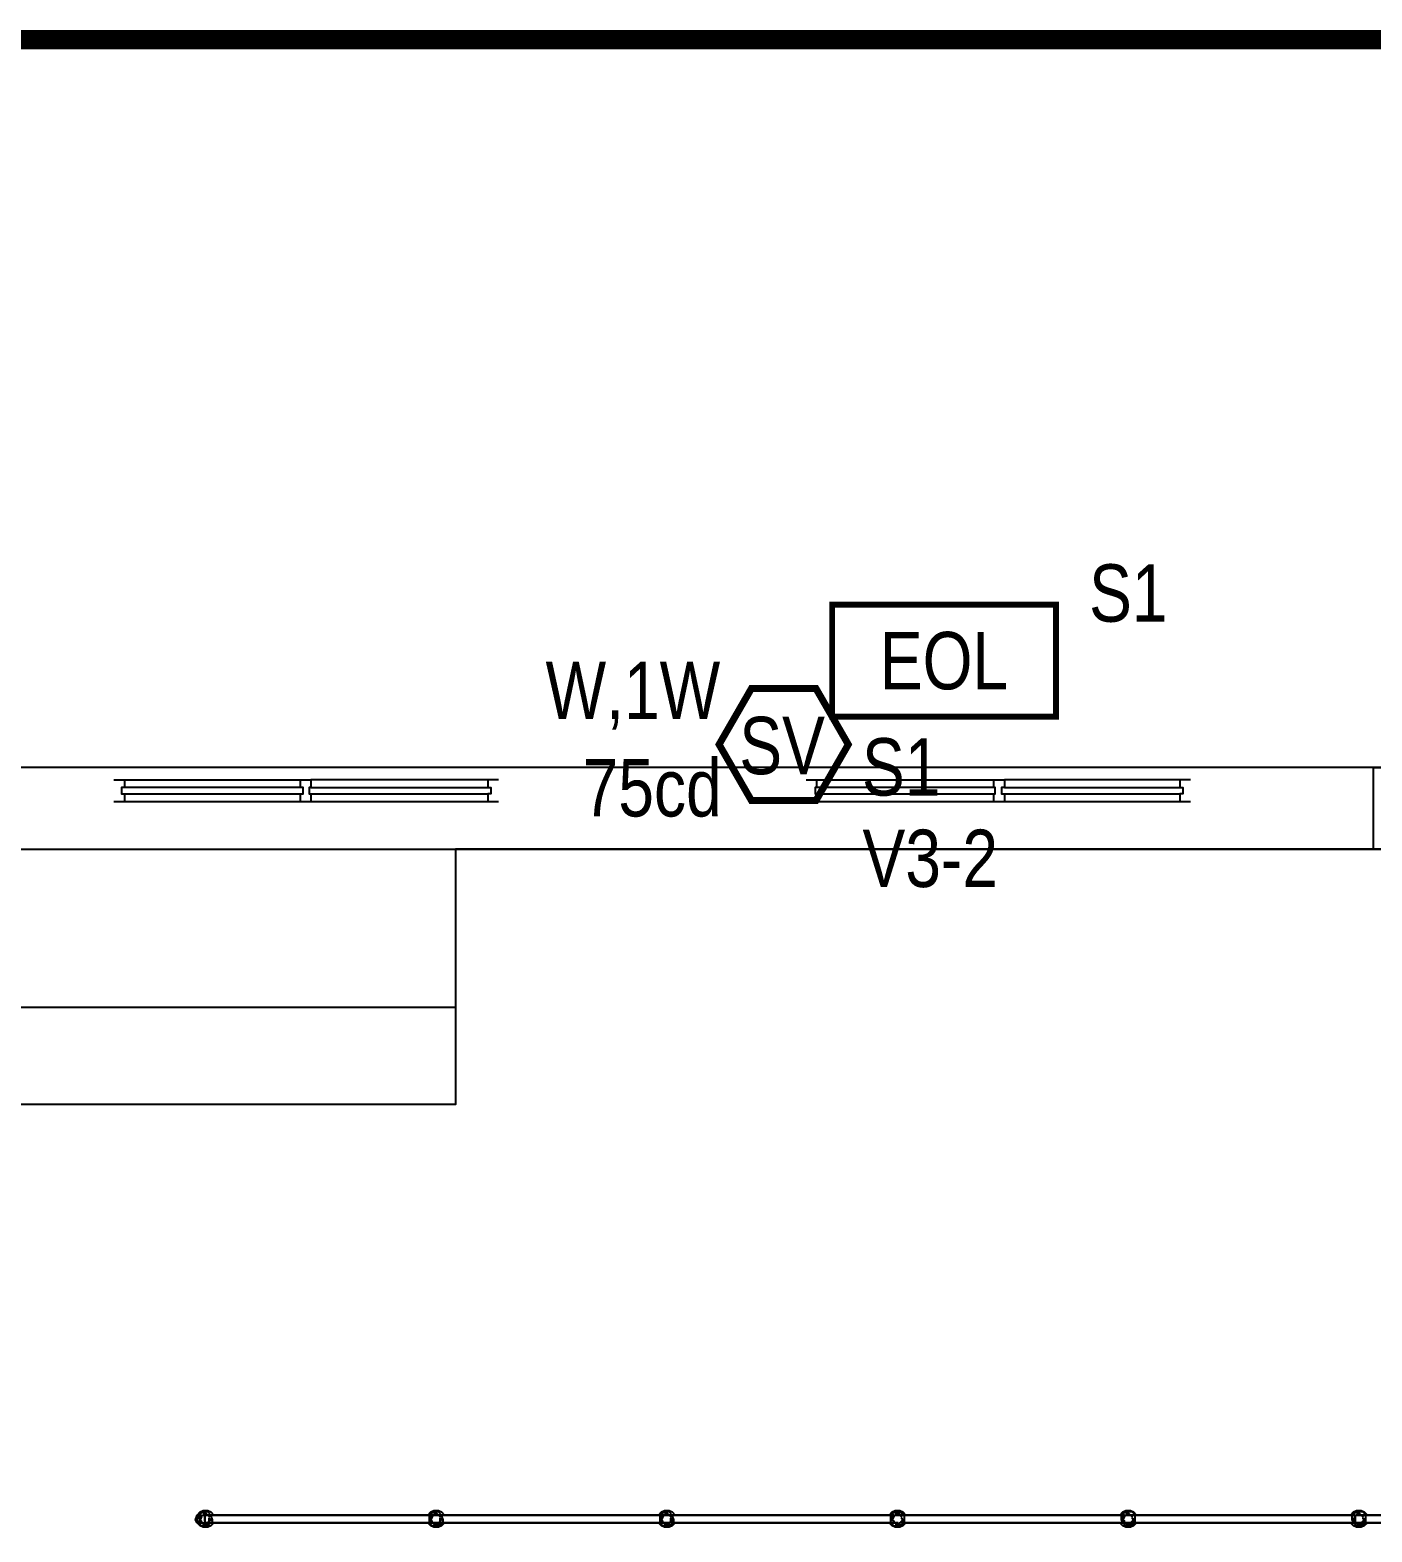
# Model space of a CAD drawing. Header units: inches. Extents: x 9349 to 17082, y 17684 to 25415.
# Drawn here: x 10034 to 10314.5, y 20127 to 20440.9 of the extents above; entities that cross this region are included whole.
import ezdxf
from ezdxf.enums import TextEntityAlignment as Align

# ---------------------------------------------------------------- set-up
doc = ezdxf.new("R2010")
doc.units = ezdxf.units.IN
doc.header["$LTSCALE"] = 0.25
doc.header["$MEASUREMENT"] = 0
for name, color, linetype in [('BACKGROUND', 8, 'Continuous'), ('EOL', 1, 'Continuous'), ('SPEAKER STROBE', 1, 'Continuous')]:
    doc.layers.add(name, color=color, linetype=linetype)
doc.styles.add('Arial', font='arial.ttf', dxfattribs={"width": 0.8})

# ---------------------------------------------------------------- blocks, each defined once
blk = doc.blocks.new('G4-S7VM')
at = {"layer": 'SPEAKER STROBE', "const_width": 1.46}
blk.add_lwpolyline([(13.83, 0.21), (7.08, 11.9), (-6.42, 11.9), (-13.17, 0.21), (-6.42, -11.49), (7.08, -11.49)], close=True, dxfattribs=at)
at = {"layer": 'SPEAKER STROBE', "style": 'Arial', "width": 0.8}
blk.add_text('SV', height=12, dxfattribs=at).set_placement((0, 0), align=Align.MIDDLE)
for tag, p in [('W', (-12.95, 11.52)), ('CANDELA', (-12.62, -8.82)), ('1/2W', (-12.62, -29.16))]:
    blk.add_attdef(tag, text='', height=12, dxfattribs=at).set_placement(p, align=Align.MIDDLE_RIGHT)
for tag, p in [('Speaker_Circuit', (16.8, 11.52)), ('Visual_Circuit', (16.8, -8.82))]:
    blk.add_attdef(tag, text='', height=12, dxfattribs=at).set_placement(p, align=Align.MIDDLE_LEFT)
blk = doc.blocks.new('EOLR')
at = {"layer": 'EOL', "const_width": 1.25}
blk.add_lwpolyline([(-23.38, 11.69), (23.38, 11.69), (23.38, -11.69), (-23.38, -11.69)], close=True, dxfattribs=at)
at = {"layer": 'EOL', "style": 'Arial', "width": 0.8}
blk.add_text('EOL', height=12, dxfattribs=at).set_placement((0, 0), align=Align.MIDDLE)
for tag, p in [('CIRCUIT#', (28.56, 10.91)), ('EOL_VALUE', (28.88, -9.43))]:
    blk.add_attdef(tag, text='', height=12, dxfattribs=at).set_placement(p, align=Align.MIDDLE_LEFT)

msp = doc.modelspace()

# ---------------------------------------------------------------- linework, layer by layer
at = {"lineweight": 0, "const_width": 4}
msp.add_lwpolyline([(11049.85, 20322.63), (11049.85, 20438.91), (9350.89, 20438.91)], dxfattribs=at)
at = {"layer": 'BACKGROUND'}
for points in [[(9868.04, 19288.1), (9868.04, 20268.78), (9876.07, 20276.82), (9873.18, 20279.71), (9868.04, 20274.25), (9868.04, 20269.75), (10314.82, 20269.75), (10324.79, 20269.75), (10324.79, 20286.78), (10314.82, 20286.78), (10324.79, 20286.78), (10584.5, 20286.78), (10584.5, 20269.75), (10324.79, 20269.75), (10314.82, 20269.75), (10314.82, 20286.78), (9868.04, 20286.78), (9850.68, 20286.78), (9850.68, 20103.25)], [(10051.57, 20284.21), (10053.82, 20284.21)], [(10053.82, 20282.6), (10053.82, 20284.21), (10090.47, 20284.21), (10092.72, 20284.21)], [(10090.47, 20284.21), (10090.47, 20282.6)], [(10131.93, 20284.21), (10129.68, 20284.21), (10092.72, 20284.21), (10092.72, 20282.6), (10092.39, 20282.6), (10092.39, 20281.32), (10092.72, 20281.32), (10092.72, 20279.71), (10129.68, 20279.71), (10131.93, 20279.71)], [(10129.68, 20284.21), (10129.68, 20282.6)], [(10196.22, 20284.21), (10198.47, 20284.21)], [(10198.47, 20282.6), (10198.47, 20284.21), (10235.43, 20284.21), (10237.68, 20284.21)], [(10235.43, 20284.21), (10235.43, 20282.6)], [(10276.57, 20284.21), (10274.32, 20284.21), (10237.68, 20284.21), (10237.68, 20282.6), (10237.04, 20282.6), (10237.04, 20281.32), (10237.68, 20281.32), (10237.68, 20279.71), (10274.32, 20279.71), (10276.57, 20279.71)], [(10274.32, 20284.21), (10274.32, 20282.6)], [(10090.47, 20281.32), (10091.11, 20281.32), (10091.11, 20282.6), (10090.47, 20282.6), (10053.82, 20282.6), (10053.18, 20282.6), (10053.18, 20281.32), (10053.82, 20281.32)], [(10053.82, 20279.71), (10053.82, 20281.32), (10090.47, 20281.32), (10090.47, 20279.71)], [(10092.72, 20282.6), (10129.68, 20282.6), (10130.32, 20282.6), (10130.32, 20281.32), (10129.68, 20281.32)], [(10092.72, 20281.32), (10129.68, 20281.32), (10129.68, 20279.71)], [(10235.43, 20281.32), (10235.75, 20281.32), (10235.75, 20282.6), (10235.43, 20282.6), (10198.47, 20282.6), (10198.14, 20282.6), (10198.14, 20281.32), (10198.47, 20281.32)], [(10198.47, 20279.71), (10198.47, 20281.32), (10235.43, 20281.32), (10235.43, 20279.71)], [(10237.68, 20282.6), (10274.32, 20282.6), (10274.97, 20282.6), (10274.97, 20281.32), (10274.32, 20281.32)], [(10237.68, 20281.32), (10274.32, 20281.32), (10274.32, 20279.71)], [(10051.57, 20279.71), (10053.82, 20279.71), (10090.47, 20279.71), (10092.72, 20279.71)], [(10196.22, 20279.71), (10198.47, 20279.71), (10235.43, 20279.71), (10237.68, 20279.71)], [(10122.93, 20269.75), (10122.93, 20236.64), (9923.32, 20236.64), (9923.32, 20269.75), (10122.93, 20269.75), (10122.93, 20216.39), (9923.32, 20216.39), (9923.32, 20269.75), (9869, 20269.75)], [(10072.47, 20128.96), (10071.82, 20128.32), (10071.18, 20128), (10070.22, 20128), (10069.57, 20128.32), (10068.93, 20128.96), (10068.61, 20129.6), (10068.93, 20130.57), (10069.57, 20131.21), (10070.22, 20131.53), (10071.18, 20131.53), (10071.82, 20131.21), (10072.47, 20130.57)], [(10071.82, 20130.57), (10071.18, 20131.21), (10070.54, 20131.21), (10069.57, 20130.89), (10069.25, 20130.25), (10068.93, 20129.6), (10069.25, 20128.96), (10069.89, 20128.32), (10070.86, 20128.32), (10071.5, 20128.64), (10071.82, 20128.96)], [(10069.57, 20129.92), (10069.57, 20130.25), (10069.89, 20130.57), (10069.89, 20130.25), (10069.89, 20130.57), (10069.89, 20130.25), (10069.57, 20129.6), (10069.89, 20129.28), (10069.57, 20129.6), (10069.89, 20130.25), (10069.89, 20130.57), (10069.89, 20130.25), (10069.57, 20129.6), (10069.89, 20129.28), (10069.57, 20129.6), (10069.89, 20130.25), (10069.89, 20130.57), (10069.89, 20130.25), (10069.57, 20129.6), (10069.89, 20129.28), (10069.57, 20129.6), (10069.57, 20130.25), (10069.89, 20130.57), (10069.57, 20130.25), (10069.57, 20129.6), (10069.57, 20129.28), (10069.57, 20128.96), (10069.89, 20128.96), (10069.57, 20129.28)], [(10069.57, 20130.25), (10069.57, 20129.6), (10069.57, 20129.28), (10069.57, 20129.6), (10069.89, 20130.25), (10069.57, 20129.6), (10069.89, 20129.28)], [(10069.57, 20129.6), (10069.57, 20129.6)], [(10070.54, 20128.64), (10070.22, 20128.96), (10070.54, 20128.64), (10071.18, 20128.64), (10070.54, 20128.64), (10070.22, 20128.64), (10070.22, 20128.96), (10069.89, 20128.96), (10070.22, 20128.96), (10070.22, 20128.64), (10070.22, 20128.96), (10069.89, 20128.96), (10070.22, 20128.96), (10070.22, 20128.64), (10070.86, 20128.64), (10071.18, 20128.96), (10070.86, 20128.64), (10070.22, 20128.64), (10070.86, 20128.64), (10070.54, 20128.64), (10071.18, 20128.64), (10070.22, 20128.64), (10070.86, 20128.64), (10071.18, 20128.96), (10071.5, 20129.28), (10071.18, 20128.96), (10071.5, 20129.28), (10071.5, 20129.6), (10071.5, 20129.92), (10071.5, 20129.6), (10071.5, 20129.28), (10071.5, 20129.6), (10071.5, 20129.92)], [(10070.22, 20130.57), (10070.86, 20130.57), (10070.22, 20130.57), (10070.86, 20130.57), (10071.18, 20130.57), (10070.86, 20130.57), (10070.22, 20130.57), (10070.86, 20130.57), (10070.22, 20130.57), (10070.86, 20130.57), (10071.18, 20130.57), (10070.86, 20130.57), (10071.18, 20130.57), (10070.86, 20130.89), (10070.22, 20130.57), (10070.86, 20130.89), (10070.22, 20130.57), (10070.86, 20130.57), (10071.18, 20130.57), (10071.5, 20130.25), (10071.18, 20130.57), (10071.5, 20130.25), (10071.18, 20130.57), (10070.86, 20130.89), (10070.22, 20130.89)], [(10070.22, 20130.57), (10070.22, 20130.57)], [(10070.22, 20130.57), (10070.22, 20130.57)], [(10070.22, 20130.57), (10070.22, 20130.57)], [(10070.22, 20130.57), (10070.22, 20130.57)], [(10070.22, 20130.57), (10070.22, 20130.57)], [(10070.22, 20130.57), (10070.22, 20130.57)], [(10070.22, 20130.57), (10070.22, 20130.57)], [(10070.22, 20130.57), (10070.22, 20130.57)], [(10070.54, 20129.28), (10070.54, 20129.6), (10070.54, 20129.92), (10070.54, 20130.25), (10070.54, 20130.57)], [(10070.54, 20130.57), (10070.54, 20130.57)], [(10070.54, 20130.25), (10070.54, 20130.25)], [(10070.54, 20130.25), (10070.54, 20129.92), (10070.54, 20129.6), (10070.54, 20129.28), (10070.54, 20129.6), (10070.54, 20129.92), (10070.54, 20130.25), (10070.54, 20129.92), (10070.54, 20129.6), (10070.54, 20129.28), (10070.54, 20128.96)], [(10070.54, 20130.25), (10070.54, 20130.25)], [(10070.54, 20130.25), (10070.54, 20130.25)], [(10070.54, 20130.25), (10070.54, 20130.25)], [(10070.54, 20130.25), (10070.54, 20130.25)], [(10070.54, 20129.6), (10070.54, 20129.6)], [(10070.54, 20129.6), (10070.54, 20129.6)], [(10070.54, 20129.6), (10070.54, 20129.6)], [(10070.54, 20129.6), (10070.54, 20129.6)], [(10070.54, 20129.28), (10070.54, 20129.28)], [(10070.54, 20129.28), (10070.54, 20129.28)], [(10070.54, 20129.28), (10070.54, 20129.28)], [(10070.54, 20129.28), (10070.54, 20129.28)], [(10070.86, 20130.57), (10071.18, 20130.57), (10071.5, 20130.25)], [(10071.5, 20130.25), (10071.5, 20130.25)], [(10117.14, 20130.57), (10117.79, 20131.21), (10118.43, 20131.53), (10119.39, 20131.53), (10120.04, 20131.21), (10120.68, 20130.57)], [(10120.04, 20130.57), (10119.39, 20131.21), (10118.75, 20131.21), (10117.79, 20130.89), (10117.47, 20130.25), (10117.47, 20129.6), (10117.47, 20128.96), (10118.11, 20128.32), (10119.07, 20128.32), (10120.04, 20128.64), (10120.04, 20128.96)], [(10117.47, 20128.96), (10118.11, 20128.32), (10119.07, 20128.32), (10120.04, 20128.64), (10120.36, 20129.28), (10120.36, 20129.6), (10120.04, 20130.57), (10119.39, 20131.21), (10118.75, 20131.21), (10117.79, 20130.89), (10117.47, 20130.57)], [(10119.72, 20129.92), (10119.72, 20129.6), (10119.72, 20129.92), (10120.04, 20129.6), (10119.72, 20129.28), (10119.72, 20129.6), (10119.72, 20129.92), (10120.04, 20129.6), (10119.72, 20129.28), (10119.39, 20128.96), (10119.72, 20129.28), (10119.39, 20128.96), (10119.07, 20128.64), (10119.39, 20128.96), (10119.07, 20128.64), (10118.43, 20128.64), (10119.07, 20128.64), (10118.43, 20128.64), (10119.07, 20128.64), (10118.75, 20128.64), (10119.39, 20128.64), (10118.75, 20128.64), (10118.43, 20128.64), (10118.43, 20128.96), (10118.43, 20128.64), (10119.07, 20128.64), (10119.39, 20128.96), (10119.07, 20128.64), (10118.43, 20128.64), (10118.43, 20128.96), (10118.11, 20128.96), (10118.11, 20129.28), (10117.79, 20129.6), (10118.11, 20130.25), (10118.43, 20130.57), (10119.07, 20130.89), (10118.43, 20130.57), (10119.07, 20130.89), (10119.39, 20130.57), (10119.07, 20130.57), (10119.39, 20130.57), (10119.07, 20130.89), (10118.43, 20130.89)], [(10118.43, 20130.57), (10119.07, 20130.57)], [(10118.43, 20130.57), (10118.43, 20130.57)], [(10118.43, 20130.57), (10119.07, 20130.57)], [(10118.43, 20130.57), (10118.43, 20130.57)], [(10118.43, 20130.57), (10119.07, 20130.57)], [(10118.43, 20130.57), (10118.43, 20130.57)], [(10118.43, 20130.57), (10118.43, 20130.57)], [(10118.43, 20130.57), (10119.07, 20130.57)], [(10118.43, 20130.57), (10118.43, 20130.57)], [(10118.43, 20130.57), (10119.07, 20130.57)], [(10118.43, 20130.57), (10118.43, 20130.57)], [(10118.43, 20130.57), (10119.07, 20130.57)], [(10118.43, 20130.57), (10118.43, 20130.57)], [(10118.43, 20130.57), (10118.43, 20130.57)], [(10119.07, 20130.57), (10119.39, 20130.57)], [(10119.07, 20130.57), (10119.39, 20130.57)], [(10119.07, 20130.57), (10119.39, 20130.57), (10119.72, 20130.25)], [(10119.72, 20130.25), (10119.39, 20130.57)], [(10119.72, 20130.25), (10119.39, 20130.57)], [(10119.72, 20130.25), (10119.72, 20130.25)], [(10165.36, 20130.57), (10166, 20131.21), (10166.64, 20131.53), (10167.61, 20131.53), (10168.25, 20131.21), (10168.89, 20130.57)], [(10168.25, 20130.57), (10167.61, 20131.21), (10166.97, 20131.21), (10166, 20130.89), (10165.68, 20130.25), (10165.68, 20129.6), (10165.68, 20128.96), (10166.32, 20128.32), (10167.29, 20128.32), (10168.25, 20128.64), (10168.25, 20128.96)], [(10165.68, 20128.96), (10166.32, 20128.32), (10167.29, 20128.32), (10168.25, 20128.64), (10168.57, 20129.28), (10168.57, 20129.6), (10168.25, 20130.57), (10167.61, 20131.21), (10166.97, 20131.21), (10166, 20130.89), (10165.68, 20130.57)], [(10167.93, 20130.25), (10167.61, 20130.57), (10167.93, 20130.25), (10167.61, 20130.57), (10167.29, 20130.57), (10166.64, 20130.57), (10167.29, 20130.57), (10167.61, 20130.57), (10167.29, 20130.89), (10166.64, 20130.57), (10167.29, 20130.89), (10167.61, 20130.57), (10167.29, 20130.57), (10166.64, 20130.57), (10166.32, 20130.25), (10166, 20129.6), (10166.32, 20129.28), (10166, 20129.6), (10166.32, 20130.25), (10166.64, 20130.57), (10167.29, 20130.57), (10167.61, 20130.57), (10167.29, 20130.57), (10166.64, 20130.57), (10167.29, 20130.57), (10166.64, 20130.57), (10167.29, 20130.89), (10166.64, 20130.89)], [(10167.29, 20128.64), (10166.64, 20128.64), (10166.64, 20128.96), (10166.64, 20128.64), (10167.29, 20128.64), (10166.64, 20128.64), (10166.64, 20128.96), (10166.64, 20128.64), (10167.29, 20128.64), (10167.61, 20128.96), (10167.29, 20128.64), (10167.61, 20128.96), (10167.93, 20129.28), (10167.93, 20129.6), (10167.93, 20129.92), (10167.93, 20129.6), (10167.93, 20129.28), (10167.61, 20128.96), (10167.29, 20128.64), (10166.97, 20128.64), (10166.64, 20128.96), (10166.32, 20128.96), (10166.32, 20129.28), (10166, 20129.6), (10166.32, 20130.25), (10166.64, 20130.57), (10167.29, 20130.57), (10167.61, 20130.57), (10167.93, 20130.25), (10167.61, 20130.57)], [(10166.64, 20130.57), (10166.64, 20130.57)], [(10166.64, 20130.57), (10166.64, 20130.57)], [(10166.64, 20130.57), (10166.64, 20130.57)], [(10166.64, 20130.57), (10166.64, 20130.57)], [(10166.64, 20130.57), (10166.64, 20130.57)], [(10166.64, 20130.57), (10166.64, 20130.57)], [(10166.64, 20130.57), (10166.64, 20130.57)], [(10166.64, 20130.57), (10166.64, 20130.57)], [(10167.29, 20130.57), (10167.61, 20130.57)], [(10167.93, 20129.92), (10167.93, 20129.6), (10167.93, 20129.28), (10167.61, 20128.96)], [(10167.93, 20130.25), (10167.93, 20130.25)], [(10213.57, 20130.57), (10214.22, 20131.21), (10214.86, 20131.53), (10215.82, 20131.53), (10216.47, 20131.21), (10217.11, 20130.57)], [(10216.79, 20130.57), (10215.82, 20131.21), (10215.18, 20131.21), (10214.22, 20130.89), (10213.89, 20130.25), (10213.89, 20129.6), (10213.89, 20128.96), (10214.54, 20128.32), (10215.5, 20128.32), (10216.47, 20128.64), (10216.47, 20128.96)], [(10213.89, 20128.96), (10214.54, 20128.32), (10215.5, 20128.32), (10216.47, 20128.64), (10216.79, 20129.28), (10216.79, 20129.6), (10216.79, 20130.57), (10215.82, 20131.21), (10215.18, 20131.21), (10214.22, 20130.89), (10213.89, 20130.57)], [(10216.14, 20130.25), (10215.82, 20130.57), (10215.5, 20130.57), (10215.18, 20130.57), (10214.86, 20130.57), (10215.18, 20130.57), (10214.86, 20130.57), (10215.18, 20130.57), (10215.82, 20130.57), (10262.75, 20130.57), (10215.82, 20130.57), (10215.18, 20130.57), (10215.5, 20130.57), (10215.82, 20130.57), (10216.14, 20130.25), (10215.82, 20130.57), (10215.5, 20130.89), (10214.86, 20130.57), (10215.5, 20130.89), (10215.82, 20130.57), (10216.14, 20130.25), (10215.82, 20130.57), (10215.5, 20130.57), (10215.18, 20130.57), (10214.86, 20130.57), (10214.54, 20130.25), (10214.22, 20129.6), (10214.54, 20129.28), (10214.22, 20129.6), (10214.22, 20130.25), (10214.22, 20129.6), (10214.22, 20129.28)], [(10214.54, 20129.28), (10214.22, 20129.6), (10214.54, 20130.25), (10214.86, 20130.57), (10215.5, 20130.89), (10215.82, 20130.57), (10215.5, 20130.57), (10215.18, 20130.57), (10214.86, 20130.57), (10215.18, 20130.57), (10215.5, 20130.57), (10215.18, 20130.57), (10214.86, 20130.57), (10215.18, 20130.57), (10215.5, 20130.57), (10215.18, 20130.57), (10214.86, 20130.57), (10215.5, 20130.89)], [(10214.86, 20130.57), (10214.54, 20130.25), (10214.22, 20129.6), (10214.54, 20129.28), (10214.54, 20128.96), (10214.86, 20128.96), (10215.18, 20128.64), (10215.5, 20128.64), (10215.18, 20128.64), (10214.86, 20128.96), (10215.18, 20128.64)], [(10214.86, 20128.96), (10214.54, 20128.96), (10214.86, 20128.96), (10215.18, 20128.64), (10215.5, 20128.64), (10215.82, 20128.96), (10216.14, 20129.28), (10216.47, 20129.6), (10216.14, 20129.92)], [(10215.82, 20130.89), (10215.5, 20130.89), (10214.86, 20130.89)], [(10215.18, 20130.57), (10215.5, 20130.57), (10215.82, 20130.57)], [(10216.14, 20130.25), (10216.14, 20130.25)], [(10261.79, 20130.57), (10262.43, 20131.21), (10263.07, 20131.53), (10264.04, 20131.53), (10264.68, 20131.21), (10265.32, 20130.57)], [(10265, 20130.57), (10264.36, 20131.21), (10263.39, 20131.21), (10262.43, 20130.89), (10262.11, 20130.25), (10262.11, 20129.6), (10262.43, 20128.96), (10263.07, 20128.32), (10263.72, 20128.32), (10264.68, 20128.64), (10265, 20128.96)], [(10262.43, 20128.96), (10263.07, 20128.32), (10263.72, 20128.32), (10264.68, 20128.64), (10265, 20129.28), (10265, 20129.6), (10265, 20130.57), (10264.36, 20131.21), (10263.39, 20131.21), (10262.43, 20130.89), (10262.43, 20130.57)], [(10262.75, 20130.57), (10262.43, 20130.25), (10263.07, 20130.57), (10262.75, 20130.25), (10262.43, 20129.6), (10262.75, 20129.28), (10262.43, 20129.6), (10262.43, 20130.25), (10262.43, 20129.6), (10262.75, 20129.28), (10262.43, 20129.6), (10262.75, 20130.25), (10263.07, 20130.57), (10263.39, 20130.57), (10264.04, 20130.57), (10263.39, 20130.57), (10263.07, 20130.57), (10263.39, 20130.57), (10264.04, 20130.57), (10263.39, 20130.57), (10263.72, 20130.89), (10263.07, 20130.89)], [(10264.04, 20128.96), (10264.36, 20129.28), (10264.68, 20129.6), (10264.36, 20129.92), (10264.68, 20129.6), (10264.36, 20129.28), (10264.04, 20128.96), (10264.04, 20128.64), (10264.04, 20128.96), (10264.04, 20128.64), (10263.39, 20128.64), (10264.04, 20128.64), (10263.39, 20128.64), (10264.04, 20128.64), (10263.39, 20128.64), (10263.07, 20128.96), (10262.75, 20128.96), (10262.75, 20129.28), (10262.43, 20129.6), (10262.75, 20130.25), (10263.07, 20130.57), (10263.39, 20130.57), (10264.04, 20130.57), (10264.36, 20130.25), (10264.04, 20130.57), (10263.39, 20130.57), (10263.07, 20130.57), (10263.39, 20130.57), (10264.04, 20130.57), (10263.72, 20130.89), (10263.07, 20130.57)], [(10264.68, 20129.92), (10264.68, 20129.6), (10264.68, 20129.28), (10264.36, 20128.96), (10264.68, 20129.28), (10264.68, 20129.6), (10264.36, 20129.92), (10264.68, 20129.6), (10264.36, 20129.28), (10264.04, 20128.96), (10264.04, 20128.64), (10263.39, 20128.64), (10264.04, 20128.64), (10263.39, 20128.64), (10264.04, 20128.64), (10264.04, 20128.96), (10264.04, 20128.64), (10264.04, 20128.96), (10264.04, 20128.64), (10263.39, 20128.64), (10263.07, 20128.96), (10262.75, 20128.96), (10263.07, 20128.96), (10263.39, 20128.64), (10264.04, 20128.64), (10263.39, 20128.64), (10263.07, 20128.96), (10263.39, 20128.64), (10263.07, 20128.96), (10262.75, 20128.96), (10263.07, 20128.96)], [(10263.07, 20130.57), (10263.39, 20130.57)], [(10263.07, 20130.57), (10263.39, 20130.57)], [(10263.39, 20130.57), (10264.04, 20130.57)], [(10263.39, 20130.57), (10264.04, 20130.57)], [(10264.04, 20130.57), (10264.04, 20130.57)], [(10264.04, 20130.57), (10264.04, 20130.57)], [(10264.04, 20130.57), (10264.04, 20130.57)], [(10264.04, 20130.57), (10264.04, 20130.57)], [(10264.04, 20130.57), (10264.04, 20130.57)], [(10264.04, 20130.57), (10264.04, 20130.57)], [(10264.04, 20130.57), (10264.04, 20130.57)], [(10264.04, 20130.57), (10264.04, 20130.57)], [(10264.04, 20130.57), (10264.36, 20130.25)], [(10264.36, 20130.25), (10264.36, 20130.25)], [(10310, 20130.57), (10310.64, 20131.21), (10311.29, 20131.53), (10312.25, 20131.53), (10312.89, 20131.21), (10313.54, 20130.57)], [(10313.22, 20130.57), (10312.57, 20131.21), (10311.61, 20131.21), (10310.64, 20130.89), (10310.32, 20130.25), (10310.32, 20129.6), (10310.64, 20128.96), (10311.29, 20128.32), (10311.93, 20128.32), (10312.89, 20128.64), (10313.22, 20128.96)], [(10310.64, 20128.96), (10311.29, 20128.32), (10311.93, 20128.32), (10312.89, 20128.64), (10313.22, 20129.28), (10313.22, 20129.6), (10313.22, 20130.57), (10312.57, 20131.21), (10311.61, 20131.21), (10310.64, 20130.89), (10310.64, 20130.57)], [(10312.57, 20130.25), (10312.25, 20130.57), (10311.61, 20130.57), (10311.29, 20130.57), (10310.97, 20130.25), (10311.29, 20130.57), (10311.61, 20130.57), (10312.25, 20130.57), (10311.61, 20130.57), (10311.93, 20130.89), (10311.29, 20130.89)], [(10359.5, 20130.57), (10312.25, 20130.57), (10311.61, 20130.57), (10311.29, 20130.57), (10310.97, 20130.25), (10311.29, 20130.57), (10311.61, 20130.57), (10312.25, 20130.57), (10311.61, 20130.57), (10311.29, 20130.57), (10311.61, 20130.57), (10312.25, 20130.57), (10311.61, 20130.57), (10311.29, 20130.57), (10310.97, 20130.25), (10310.97, 20129.6), (10310.97, 20130.25), (10310.97, 20129.6), (10310.97, 20129.28), (10310.97, 20129.6), (10310.97, 20129.28), (10310.97, 20128.96), (10311.29, 20128.96), (10311.61, 20128.64), (10312.25, 20128.64), (10312.25, 20128.96), (10312.57, 20129.28), (10312.89, 20129.6), (10312.57, 20129.92), (10312.89, 20129.6), (10312.57, 20129.28), (10312.25, 20128.96)], [(10312.57, 20129.92), (10312.89, 20129.6), (10312.57, 20129.28), (10312.25, 20128.96), (10312.25, 20128.64), (10311.61, 20128.64), (10312.25, 20128.64), (10312.25, 20128.96), (10312.25, 20128.64), (10312.25, 20128.96), (10312.25, 20128.64), (10311.61, 20128.64), (10311.29, 20128.96), (10310.97, 20128.96), (10311.29, 20128.96), (10311.61, 20128.64), (10312.25, 20128.64), (10311.61, 20128.64), (10312.25, 20128.64), (10312.25, 20128.96), (10312.25, 20128.64), (10311.61, 20128.64), (10311.29, 20128.96), (10311.61, 20128.64), (10311.29, 20128.96), (10311.61, 20128.64), (10312.25, 20128.64), (10311.61, 20128.64), (10312.25, 20128.64), (10311.61, 20128.64)], [(10312.57, 20130.57), (10312.57, 20130.25), (10312.25, 20130.57), (10311.93, 20130.89), (10311.29, 20130.57), (10311.61, 20130.57), (10312.25, 20130.57), (10312.57, 20130.25), (10312.25, 20130.57), (10359.5, 20130.57)], [(10311.93, 20130.89), (10311.29, 20130.57)], [(10311.29, 20130.57), (10311.61, 20130.57)], [(10311.61, 20130.57), (10312.25, 20130.57)], [(10312.25, 20130.57), (10311.93, 20130.89)], [(10312.25, 20130.57), (10312.25, 20130.57)], [(10312.25, 20130.57), (10312.25, 20130.57)], [(10312.25, 20130.57), (10312.25, 20130.57)], [(10312.25, 20130.57), (10312.25, 20130.57)], [(10312.25, 20130.57), (10312.25, 20130.57)], [(10312.25, 20130.57), (10312.25, 20130.57)], [(10312.25, 20130.57), (10312.25, 20130.57)], [(10312.25, 20130.57), (10312.25, 20130.57)], [(10312.57, 20130.25), (10312.57, 20130.25)], [(10069.89, 20128.96), (10069.89, 20128.96)], [(10069.89, 20128.96), (10069.89, 20128.96)], [(10069.89, 20128.96), (10069.89, 20128.96)], [(10069.89, 20128.96), (10069.89, 20128.96)], [(10070.22, 20128.96), (10069.89, 20128.96)], [(10071.18, 20128.96), (10070.86, 20128.64), (10070.22, 20128.64)], [(10070.54, 20128.96), (10070.54, 20128.96)], [(10070.54, 20128.96), (10070.54, 20128.96)], [(10120.68, 20128.96), (10120.04, 20128.32), (10119.39, 20128), (10118.43, 20128), (10117.79, 20128.32), (10117.14, 20128.96)], [(10118.11, 20128.96), (10118.11, 20128.96)], [(10118.11, 20128.96), (10118.11, 20128.96)], [(10119.39, 20128.96), (10119.07, 20128.64), (10118.43, 20128.64), (10118.43, 20128.96), (10118.11, 20128.96), (10118.43, 20128.96)], [(10168.89, 20128.96), (10168.25, 20128.32), (10167.61, 20128), (10166.64, 20128), (10166, 20128.32), (10165.36, 20128.96)], [(10166.32, 20128.96), (10166.64, 20128.96)], [(10166.64, 20128.96), (10166.32, 20128.96)], [(10166.64, 20128.64), (10166.64, 20128.96)], [(10167.29, 20128.64), (10166.64, 20128.64)], [(10167.29, 20128.64), (10166.64, 20128.64)], [(10167.29, 20128.64), (10166.64, 20128.64)], [(10167.61, 20128.96), (10167.29, 20128.64)], [(10167.61, 20128.96), (10167.29, 20128.64)], [(10217.11, 20128.96), (10216.47, 20128.32), (10215.82, 20128), (10214.86, 20128), (10214.22, 20128.32), (10213.57, 20128.96)], [(10214.86, 20128.64), (10215.18, 20128.64), (10215.82, 20128.64)], [(10215.82, 20128.96), (10215.82, 20128.96)], [(10215.82, 20128.96), (10215.82, 20128.96)], [(10215.82, 20128.96), (10215.82, 20128.96)], [(10265.32, 20128.96), (10264.68, 20128.32), (10264.04, 20128), (10263.07, 20128), (10262.43, 20128.32), (10261.79, 20128.96)], [(10263.07, 20128.64), (10263.39, 20128.64), (10264.04, 20128.64), (10263.39, 20128.64), (10263.07, 20128.96), (10263.39, 20128.64), (10263.07, 20128.96)], [(10263.39, 20128.64), (10263.07, 20128.96)], [(10313.54, 20128.96), (10312.89, 20128.32), (10312.25, 20128), (10311.29, 20128), (10310.64, 20128.32), (10310, 20128.96)], [(10311.29, 20128.64), (10311.61, 20128.64), (10311.29, 20128.96), (10310.97, 20128.96), (10311.29, 20128.96), (10311.61, 20128.64), (10312.25, 20128.64), (10311.61, 20128.64), (10311.29, 20128.96)]]:
    msp.add_lwpolyline(points, dxfattribs=at)
at = {"layer": 'BACKGROUND', "ltscale": 3.353333}
msp.add_lwpolyline([(10774.79, 20269.75), (10122.93, 20269.75)], dxfattribs=at)
at = {"layer": 'BACKGROUND'}
for points in [[(10072.14, 20129.6), (10071.82, 20130.57), (10071.18, 20131.21), (10070.54, 20131.21), (10069.57, 20130.89), (10069.25, 20130.25), (10068.93, 20129.6), (10069.25, 20128.96), (10069.89, 20128.32), (10070.86, 20128.32), (10071.5, 20128.64), (10072.14, 20129.28)], [(10069.57, 20130.25), (10069.89, 20130.57)], [(10069.89, 20130.57), (10069.89, 20130.25), (10069.57, 20129.6), (10069.89, 20129.28), (10069.57, 20129.6), (10069.89, 20130.25)], [(10070.86, 20130.57), (10071.18, 20130.57), (10070.86, 20130.89), (10070.22, 20130.57)], [(10070.54, 20130.57), (10071.18, 20130.57)], [(10071.5, 20129.92), (10071.82, 20129.6), (10071.5, 20129.28), (10071.18, 20128.96), (10071.5, 20129.28), (10071.82, 20129.6)], [(10117.79, 20129.6), (10117.79, 20130.25), (10118.11, 20130.57), (10117.79, 20130.25), (10117.79, 20129.6), (10117.79, 20129.28)], [(10119.39, 20130.57), (10119.07, 20130.57), (10118.43, 20130.57), (10118.11, 20130.25), (10117.79, 20129.6), (10118.11, 20129.28), (10117.79, 20129.6), (10118.11, 20130.25), (10118.43, 20130.57), (10119.07, 20130.57), (10119.39, 20130.57), (10119.72, 20130.25)], [(10119.07, 20130.57), (10119.39, 20130.57), (10119.07, 20130.89), (10118.43, 20130.57)], [(10119.72, 20129.28), (10119.72, 20129.6), (10119.72, 20129.28), (10119.39, 20128.96), (10119.07, 20128.64), (10118.43, 20128.64), (10118.43, 20128.96), (10118.43, 20128.64), (10118.43, 20128.96), (10118.43, 20128.64), (10119.07, 20128.64), (10119.39, 20128.96)], [(10166, 20129.6), (10166, 20130.25), (10166.32, 20130.57), (10166, 20130.25), (10166, 20129.6), (10166, 20129.28)], [(10167.29, 20130.57), (10167.61, 20130.57), (10167.29, 20130.89), (10166.64, 20130.57)], [(10167.61, 20130.57), (10214.54, 20130.57)], [(10167.93, 20129.92), (10168.25, 20129.6), (10168.25, 20129.28), (10167.61, 20128.96), (10167.93, 20129.28), (10168.25, 20129.6)], [(10214.22, 20130.25), (10214.54, 20130.57)], [(10216.14, 20129.28), (10216.47, 20129.6), (10216.14, 20129.92), (10216.47, 20129.6), (10216.47, 20129.28), (10216.14, 20128.96), (10216.47, 20129.28), (10216.47, 20129.6), (10216.14, 20129.92), (10216.47, 20129.6), (10216.14, 20129.28), (10215.82, 20128.96), (10215.5, 20128.64), (10215.82, 20128.96), (10215.5, 20128.64), (10215.18, 20128.64), (10214.86, 20128.96), (10214.54, 20128.96), (10214.86, 20128.96), (10215.18, 20128.64), (10215.82, 20128.64), (10215.18, 20128.64), (10215.82, 20128.64), (10215.18, 20128.64), (10215.5, 20128.64), (10215.18, 20128.64), (10214.86, 20128.96), (10215.18, 20128.64), (10215.5, 20128.64), (10215.82, 20128.96)], [(10263.07, 20130.57), (10263.72, 20130.89), (10264.04, 20130.57), (10264.36, 20130.25), (10264.04, 20130.57), (10263.72, 20130.89)], [(10263.07, 20130.57), (10263.39, 20130.57), (10264.04, 20130.57), (10310.97, 20130.57), (10264.04, 20130.57), (10263.39, 20130.57)], [(10310.64, 20129.6), (10310.97, 20130.25), (10310.64, 20129.6), (10310.97, 20129.28)], [(10311.29, 20130.57), (10311.93, 20130.89), (10312.25, 20130.57), (10311.61, 20130.57)], [(10312.89, 20129.92), (10312.89, 20129.6), (10312.89, 20129.28), (10312.57, 20128.96), (10312.89, 20129.28), (10312.89, 20129.6)], [(10070.22, 20128.96), (10070.22, 20128.64), (10070.86, 20128.64), (10071.18, 20128.96), (10070.86, 20128.64), (10070.22, 20128.64), (10070.86, 20128.64), (10071.18, 20128.96), (10070.86, 20128.64), (10070.22, 20128.64), (10070.22, 20128.96), (10069.89, 20128.96), (10070.22, 20128.96), (10070.22, 20128.64), (10070.22, 20128.96), (10069.89, 20128.96)], [(10167.61, 20128.96), (10167.29, 20128.96), (10166.64, 20128.96), (10119.39, 20128.96), (10119.07, 20128.96), (10118.43, 20128.96), (10071.18, 20128.96), (10070.86, 20128.96), (10070.54, 20128.96), (10070.86, 20128.96), (10071.18, 20128.96), (10118.43, 20128.96), (10119.07, 20128.96), (10119.39, 20128.96), (10166.64, 20128.96), (10167.29, 20128.96)], [(10119.39, 20128.64), (10118.75, 20128.64), (10118.43, 20128.96), (10118.75, 20128.64)], [(10167.61, 20128.64), (10166.97, 20128.64), (10167.61, 20128.64), (10166.97, 20128.64), (10166.64, 20128.64), (10166.64, 20128.96), (10166.32, 20128.96), (10166.64, 20128.96), (10166.97, 20128.64)], [(10166.64, 20128.96), (10166.64, 20128.64), (10167.29, 20128.64), (10167.61, 20128.96), (10167.29, 20128.64), (10166.64, 20128.64)], [(10215.5, 20128.96), (10214.86, 20128.96), (10167.93, 20128.96), (10214.86, 20128.96)], [(10215.18, 20128.64), (10215.5, 20128.64), (10215.18, 20128.64), (10214.86, 20128.96)], [(10263.07, 20128.96), (10216.14, 20128.96)]]:
    msp.add_lwpolyline(points, close=True, dxfattribs=at)
at = {"layer": 'BACKGROUND', "ltscale": 0.243333}
for points in [[(10071.18, 20130.57), (10119.39, 20130.57), (10167.61, 20130.57), (10119.39, 20130.57)], [(10407.72, 20128.96), (10359.5, 20128.96), (10311.29, 20128.96), (10263.07, 20128.96), (10311.29, 20128.96), (10359.5, 20128.96)]]:
    msp.add_lwpolyline(points, close=True, dxfattribs=at)

# ---------------------------------------------------------------- block references
at = {"layer": 'EOL'}
ref = msp.add_blockref('EOLR', (10225.06, 20309.13), dxfattribs=at)
ref.add_attrib('EOL_VALUE', 'S1', dxfattribs={"height": 12, "style": 'Arial', "width": 0.8}).set_placement((10255.38, 20323.26), align=Align.MIDDLE_LEFT)
at = {"layer": 'SPEAKER STROBE'}
ref = msp.add_blockref('G4-S7VM', (10191.22, 20291.39), dxfattribs=at)
ref.add_attrib('W', 'W,1W', dxfattribs={"height": 12, "style": 'Arial', "width": 0.8}).set_placement((10178.28, 20302.9), align=Align.MIDDLE_RIGHT)
ref.add_attrib('Speaker_Circuit', 'S1', dxfattribs={"height": 12, "style": 'Arial', "width": 0.8}).set_placement((10207.91, 20286.92), align=Align.MIDDLE_LEFT)
ref.add_attrib('Visual_Circuit', 'V3-2', dxfattribs={"height": 12, "style": 'Arial', "width": 0.8}).set_placement((10208.02, 20267.81), align=Align.MIDDLE_LEFT)
ref.add_attrib('CANDELA', '75cd', dxfattribs={"height": 12, "style": 'Arial', "width": 0.8}).set_placement((10178.6, 20282.56), align=Align.MIDDLE_RIGHT)

doc.saveas('drawing.dxf')
